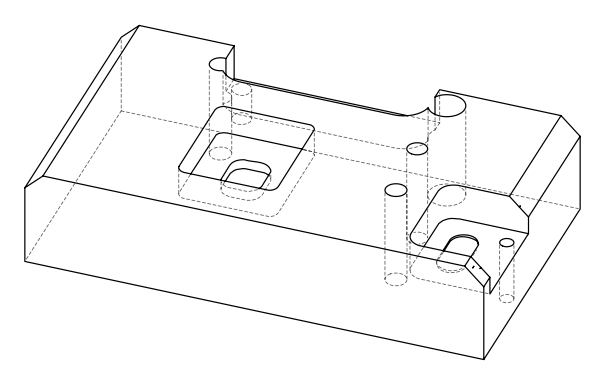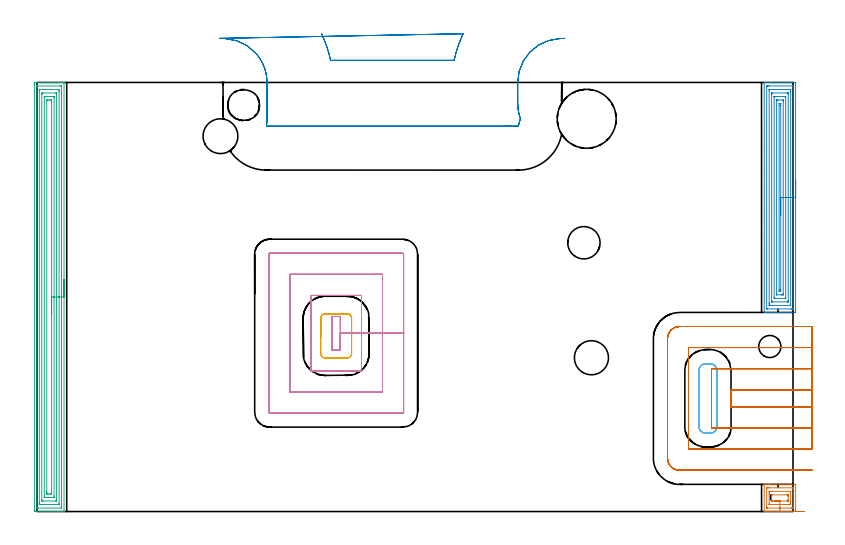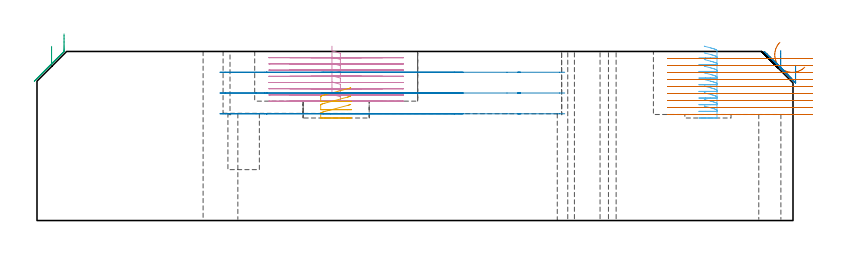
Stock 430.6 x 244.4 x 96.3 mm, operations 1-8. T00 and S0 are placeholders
(PLAN: 23 operations, 16 tool changes, 67.1 min)
(1 AREA_MILL | FG_CHAMFER_SURFACE | UGT0205_001 | 1.07 min | 3706 mm3)
(2 AREA_MILL_1 | FG_CHAMFER_SURFACE_1 | UGT0205_001 | 7.58 min | 22213 mm3)
(3 AREA_MILL_2 | FG_CHAMFER_SURFACE_2 | UGT0205_001 | 12.08 min | 34898 mm3)
(4 MILL_RECTANGULAR_POCKET | POCKET_RECTANGULAR_STRAIGHT | NXT0201_012 | Follow Part, ap 4, ae 75% | 13.68 min | 279271 mm3)
(5 MILL_RECTANGULAR_POCKET_1 | POCKET_RECTANGULAR_STRAIGHT_1 | UGT0201_094 | Follow Part, ap 5, ae 75% | 0.86 min | 14985 mm3)
(6 MILL_RECTANGULAR_POCKET_2 | POCKET_RECTANGULAR_STRAIGHT_2 | NXT0201_012 | Follow Part, ap 4, ae 75% | 2.96 min | 50806 mm3)
(7 MILL_SLOT | SLOT_PARTIAL_RECTANGULAR | NXT0201_012 | Follow Part, ap 4, ae 75% | 17.99 min | 225418 mm3)
(8 MILL_RECTANGULAR_SLOT | SLOT_RECTANGULAR | UGT0201_020 | Follow Part, ap 12.5, ae 75% | 3.76 min | 333396 mm3)
(9 MILL_THROUGH_HOLE_FROM_SOLID_MATERIAL | STEP1HOLE | UGT0201_018 | Circular | 2.71 min | 83237 mm3)
(10 MILL_BLIND_HOLE_FROM_SOLID_MATERIAL | STEP1POCKET | NXT0201_011 | Spiral | 1.04 min | 7989 mm3)
(11 BORE_BLIND_HOLE | STEP1POCKET | UGT0332_075 | 0.14 min | 0 mm3)
(12 SPOT_DRILL | STEP1HOLE_1 | NXT0321_9005460120000 | 0.05 min | 191 mm3)
(13 SPOT_DRILL_1 | STEP1HOLE_2 | NXT0321_9005460120000 | 0.05 min | 100 mm3)
(14 SPOT_DRILL_2 | STEP1HOLE_3 | NXT0321_9005460120000 | 0.05 min | 170 mm3)
(15 SPOT_DRILL_3 | STEP1HOLE_4 | NXT0321_9005460120000 | 0.04 min | 46 mm3)
(16 DRILL_THROUGH_HOLE_INTO_CENTER | STEP1HOLE_1 | NXT0301_065 | 0.41 min | 6479 mm3)
(17 DRILL_TO_ENLARGE_THROUGH_HOLE | STEP1HOLE_1 | UGT0301_261 | 0.42 min | 21752 mm3)
(18 DRILL_THROUGH_HOLE_INTO_CENTER_1 | STEP1HOLE_2 | NXT0301_065 | 0.41 min | 5939 mm3)
(19 DRILL_TO_ENLARGE_THROUGH_HOLE_1 | STEP1HOLE_2 | UGT0301_264 | 0.42 min | 19772 mm3)
(20 DRILL_THROUGH_HOLE_INTO_CENTER_2 | STEP1HOLE_3 | NXT0301_065 | 0.41 min | 6458 mm3)
(21 DRILL_TO_ENLARGE_THROUGH_HOLE_2 | STEP1HOLE_3 | UGT0301_253 | 0.42 min | 18857 mm3)
(22 DRILL_THROUGH_HOLE_INTO_CENTER_3 | STEP1HOLE_4 | NXT0301_042 | 0.27 min | 2363 mm3)
(23 DRILL_TO_ENLARGE_THROUGH_HOLE_3 | STEP1HOLE_4 | NXT0301_097 | 0.27 min | 5160 mm3)
(TOOL UGT0205_001 | Chamfer Mill 20 x 3 x 45 deg. | D20 FL50 Z2)
(TOOL NXT0201_012 | ENDMILL 16mm [2P460-1600-NA 1630] | D16 FL38 Z6)
(TOOL UGT0201_094 | End mill 20 mm | D20 FL38 Z4)
(TOOL UGT0201_020 | End mill 50 mm | D50 FL50 Z4)
(TOOL UGT0201_018 | End mill 30 mm | D30 FL50 Z4)
(TOOL NXT0201_011 | ENDMILL 12mm [2P460-1200-NA 1630] | D12 FL38 Z6)
(TOOL UGT0332_075 | 17.75 mm Rough Boring Bar | D17.75)
(TOOL NXT0321_9005460120000 | NC Spot Drill, 142deg, 12mm, Carbide, Uncoated | D12 PA142 FL30 Z2)
(TOOL NXT0301_065 | Carbide Drill 9.4mm [860.1-0940-075A1-MM 2214] | D9.4 PA140 FL98 Z2)
(TOOL UGT0301_261 | Twist Drill 19.4 mm | D19.4 PA118 FL140 Z2)
(TOOL UGT0301_264 | Twist Drill 19.8 mm | D19.8 PA118 FL140 Z2)
(TOOL UGT0301_253 | Twist Drill 18.4 mm | D18.4 PA118 FL135 Z2)
(TOOL NXT0301_042 | Carbide Drill 7.1mm [860.1-0710-057A1-MM 2214] | D7.1 PA140 FL85 Z2)
(TOOL NXT0301_097 | Carbide Drill 12.6mm [860.1-1260-063A1-MM 2214] | D12.6 PA140 FL77 Z2)
(OP 1 AREA_MILL)
G17 G21 G94 G90
T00 M6
G54
G17 G0 G90 X437.292 Y0. S1061 M3
G43 Z106.3 H0
Z87.348
G94 G1 X436.649 Z86.759 F250.
X435.957 Z86.228
X435.221 Z85.759
X434.447 Z85.356
X433.641 Z85.022
X432.809 Z84.76
X431.958 Z84.571
X431.093 Z84.457
X430.221 Z84.419
X429.35 Z84.457
X428.485 Z84.571
X427.633 Z84.759
X426.801 Z85.022
X425.995 Z85.355
X425.221 Z85.758
X424.485 Z86.227
X423.793 Z86.758
X423.15 Z87.347
X417.386 Z93.108
X416.822 Z93.675
X416.499 Z93.997
X415.935 Z94.561
X415.613 Z94.882
X414.582 Z95.917
X414.229 Y0.007 Z96.263
X414.203 Y0.01 Z96.288
X414.2 Y0.162 Z96.3
Y15.338
X414.203 Y15.491 Z96.288
X414.23 Y15.5 Z96.261
X414.582 Z95.917
X414.968 Z95.532
X415.613 Z94.882
X416.822 Z93.675
X417.386 Z93.108
X429.357 Z81.14
X431.574 Z78.923
X431.859 Y15.498 Z78.638
X432.092 Y15.49 Z78.406
X432.099 Y15.256 Z78.399
X432.1 Y0.972 Z78.4
X432.099 Y0.609 Z78.401
X432.094 Y0.085 Z78.403
X432.092 Y0.008 Z78.406
X431.574 Y0. Z78.923
X423.15 Z87.347
Y1.501 Z87.35
Y2.
X416.003 Y2.001 Z94.497
X415.754 Y2.006 Z94.746
X415.655 Y2.01 Z94.845
X415.621 Y2.014 Z94.879
X415.619 Y2.061 Z94.881
X415.616 Y2.171 Z94.884
X415.614 Y2.392 Z94.886
Y13.104
X415.616 Y13.329 Z94.884
X415.619 Y13.44 Z94.881
X415.621 Y13.486 Z94.879
X415.717 Y13.49 Z94.783
X416.11 Y13.498 Z94.39
X416.499 Y13.499 Z94.001
X416.995 Y13.5 Z93.505
X430.297 Y13.499 Z80.203
X430.546 Y13.494 Z79.954
X430.645 Y13.49 Z79.855
X430.679 Y13.486 Z79.821
X430.681 Y13.439 Z79.819
X430.684 Y13.329 Z79.816
X430.686 Y13.108 Z79.814
Y2.396
X430.684 Y2.171 Z79.816
X430.681 Y2.06 Z79.819
X430.679 Y2.014 Z79.821
X430.583 Y2.01 Z79.917
X430.19 Y2.002 Z80.31
X429.801 Y2. Z80.699
X429.305 Z81.195
X423.15 Z87.35
Y4.
X417.208 Y4.001 Z93.292
X417.089 Y4.004 Z93.411
X417.047 Y4.008 Z93.453
X417.034 Y4.012 Z93.466
X417.032 Y4.017 Z93.468
X417.03 Y4.059 Z93.47
X417.029 Y4.179 Z93.471
X417.028 Y4.539 Z93.472
Y9.895
X417.029 Y10.428 Z93.471
X417.03 Y10.787 Z93.47
X417.035 Y11.321 Z93.465
X417.037 Y11.49 Z93.463
X417.211 Y11.497 Z93.289
X417.386 Y11.499 Z93.114
X418.095 Y11.5 Z92.405
X429.092 Y11.499 Z81.408
X429.211 Y11.496 Z81.289
X429.253 Y11.492 Z81.247
X429.266 Y11.488 Z81.234
X429.268 Y11.483 Z81.232
X429.27 Y11.441 Z81.23
X429.271 Y11.321 Z81.229
X429.272 Y10.961 Z81.228
Y5.605
X429.271 Y5.072 Z81.229
X429.27 Y4.713 Z81.23
X429.266 Y4.179 Z81.234
X429.263 Y4.01 Z81.237
X429.089 Y4.003 Z81.411
X428.914 Y4.001 Z81.586
X428.205 Y4. Z82.295
X423.15 Z87.35
Y6.
X419.16 Z91.34
X418.723 Y6.001 Z91.777
X418.522 Y6.003 Z91.978
X418.472 Y6.007 Z92.028
X418.452 Y6.01 Z92.048
X418.45 Y6.023 Z92.05
X418.447 Y6.091 Z92.053
X418.443 Y6.686 Z92.057
Y6.857
Y8.472
Y8.643
X418.445 Y9.362 Z92.055
X418.448 Y9.466 Z92.052
X418.449 Y9.489 Z92.051
X418.468 Y9.492 Z92.032
X418.521 Y9.495 Z91.979
X418.734 Y9.499 Z91.766
X427.14 Y9.5 Z83.36
X427.578 Y9.499 Z82.922
X427.778 Y9.497 Z82.722
X427.828 Y9.493 Z82.672
X427.848 Y9.49 Z82.652
X427.85 Y9.477 Z82.65
X427.853 Y9.409 Z82.647
X427.857 Y8.814 Z82.643
Y8.643
Y7.028
Y6.857
X427.855 Y6.138 Z82.645
X427.852 Y6.034 Z82.648
X427.851 Y6.011 Z82.649
X427.832 Y6.008 Z82.668
X427.779 Y6.004 Z82.721
X427.566 Y6.001 Z82.934
X427.14 Y6. Z83.36
X423.15 Z87.35
X422.561 Z87.993
X422.03 Z88.685
X421.561 Z89.421
X421.158 Z90.195
X420.824 Z91.001
X420.562 Z91.833
X420.373 Z92.685
X420.259 Z93.549
X420.221 Z94.421
X420.259 Z95.293
X420.373 Z96.157
X420.562 Z97.009
X420.824 Z97.841
X421.158 Z98.647
X421.561 Z99.421
X422.03 Z100.157
X422.561 Z100.849
X423.15 Z101.492
G0 Z106.3
M5
M2
(OP 2 AREA_MILL_1)
G17 G21 G94 G90
T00 M6
G54
G17 G0 G90 X432.1 Y188.9 S1061 M3
G43 Z106.3 H0
Z88.4
G94 G1 Y188.862 Z87.528 F250.
Y188.748 Z86.664
Y188.559 Z85.812
Y188.297 Z84.98
Y187.963 Z84.174
Y187.56 Z83.4
Y187.092 Z82.664
Y186.56 Z81.972
Y185.971 Z81.329
Y185.328 Z80.74
Y184.636 Z80.209
Y183.9 Z79.74
Y183.126 Z79.337
Y182.32 Z79.003
Y181.488 Z78.741
Y180.637 Z78.552
Y179.772 Z78.438
Y178.9 Z78.4
Y114.327
X432.099 Y113.965 Z78.401
X432.093 Y113.444 Z78.403
X432.091 Y113.408 Z78.405
X431.574 Y113.4 Z78.922
X418.273 Z92.221
X417.625 Z92.873
X417.386 Z93.111
X416.738 Z93.759
X416.499 Z93.997
X416.022 Z94.477
X415.203 Z95.296
X414.483 Z96.016
X414.222 Z96.269
X414.203 Y113.409 Z96.288
X414.2 Y113.52 Z96.3
Y244.28
X414.203 Y244.39 Z96.289
X414.221 Y244.393 Z96.271
X414.483 Y244.4 Z96.016
X415.203 Z95.296
X416.022 Z94.477
X416.499 Z93.997
X416.738 Z93.759
X417.386 Z93.111
X417.625 Z92.873
X418.273 Z92.221
X429.357 Z81.139
X431.574 Z78.922
X431.901 Y244.397 Z78.596
X432.091 Y244.39 Z78.405
X432.099 Y244.199 Z78.399
X432.1 Y243.836 Z78.4
Y178.9
X430.686 Z79.814
Y115.745
X430.682 Y115.522 Z79.818
X430.679 Y115.42 Z79.821
X430.485 Y115.41 Z80.015
X430.141 Y115.402 Z80.359
X429.801 Y115.4 Z80.699
X429.256 Z81.244
X415.954 Y115.401 Z94.546
X415.744 Y115.405 Z94.756
X415.677 Y115.41 Z94.823
X415.621 Y115.42 Z94.879
X415.618 Y115.522 Z94.882
X415.614 Y115.742 Z94.886
Y242.055
X415.618 Y242.278 Z94.882
X415.621 Y242.38 Z94.879
X415.814 Y242.39 Z94.686
X416.158 Y242.398 Z94.342
X416.499 Y242.4 Z94.001
X417.044 Z93.456
X430.346 Y242.399 Z80.154
X430.556 Y242.395 Z79.944
X430.623 Y242.39 Z79.877
X430.679 Y242.38 Z79.821
X430.682 Y242.278 Z79.818
X430.686 Y242.058 Z79.814
Y178.9
X429.272 Z81.228
X429.271 Y118.054 Z81.229
X429.269 Y117.523 Z81.231
X429.267 Y117.434 Z81.233
X429.265 Y117.419 Z81.235
X429.239 Y117.41 Z81.261
X429.158 Y117.404 Z81.342
X429.036 Y117.4 Z81.464
X417.386 Y117.401 Z93.114
X417.264 Y117.404 Z93.236
X417.035 Y117.413 Z93.465
X417.033 Y117.523 Z93.467
X417.03 Y117.88 Z93.47
X417.029 Y118.412 Z93.471
X417.028 Y118.771 Z93.472
X417.029 Y239.746 Z93.471
X417.031 Y240.277 Z93.469
X417.033 Y240.366 Z93.467
X417.034 Y240.381 Z93.466
X417.061 Y240.39 Z93.439
X417.142 Y240.396 Z93.358
X417.264 Y240.4 Z93.236
X428.914 Y240.399 Z81.586
X429.036 Y240.396 Z81.464
X429.265 Y240.387 Z81.235
X429.267 Y240.277 Z81.233
X429.27 Y239.92 Z81.23
X429.271 Y239.388 Z81.229
X429.272 Y239.029 Z81.228
Y178.9
X427.857 Z82.643
Y120.191
X427.854 Y119.475 Z82.646
X427.852 Y119.426 Z82.648
X427.849 Y119.41 Z82.651
X427.83 Y119.408 Z82.67
X427.732 Y119.403 Z82.768
X427.535 Y119.401 Z82.965
X419.061 Y119.4 Z91.439
X418.725 Y119.402 Z91.775
X418.557 Y119.406 Z91.943
X418.473 Y119.41 Z92.027
X418.449 Y119.42 Z92.051
X418.448 Y119.447 Z92.052
X418.443 Y120.02 Z92.057
Y237.609
X418.446 Y238.325 Z92.054
X418.448 Y238.374 Z92.052
X418.451 Y238.39 Z92.049
X418.47 Y238.392 Z92.03
X418.568 Y238.397 Z91.932
X418.765 Y238.399 Z91.735
X427.238 Y238.4 Z83.262
X427.575 Y238.398 Z82.925
X427.743 Y238.394 Z82.757
X427.826 Y238.39 Z82.674
X427.851 Y238.38 Z82.649
X427.852 Y238.353 Z82.648
X427.857 Y237.78 Z82.643
Y178.9
X426.443 Z84.057
Y121.78
X426.442 Y121.59 Z84.058
X426.439 Y121.464 Z84.061
X426.436 Y121.422 Z84.064
X426.428 Y121.41 Z84.072
X426.395 Y121.406 Z84.105
X426.254 Y121.402 Z84.246
X425.935 Y121.4 Z84.565
X420.614 Y121.401 Z89.886
X420.046 Y121.407 Z90.454
X419.864 Y121.41 Z90.636
X419.859 Y121.78 Z90.641
X419.858 Y121.97 Z90.642
X419.857 Y236.02 Z90.643
X419.858 Y236.21 Z90.642
X419.861 Y236.336 Z90.639
X419.864 Y236.378 Z90.636
X419.872 Y236.39 Z90.628
X419.904 Y236.394 Z90.596
X420.046 Y236.398 Z90.454
X420.365 Y236.4 Z90.135
X425.686 Y236.399 Z84.814
X426.254 Y236.393 Z84.246
X426.436 Y236.39 Z84.064
X426.441 Y236.02 Z84.059
X426.442 Y235.83 Z84.058
X426.443 Y178.9 Z84.057
X425.029 Z85.471
X425.028 Y124.089 Z85.472
X425.027 Y123.749 Z85.473
X425.024 Y123.475 Z85.476
X425.022 Y123.415 Z85.478
X424.944 Y123.409 Z85.556
X424.826 Y123.402 Z85.674
X424.48 Y123.401 Z86.02
X423.942 Y123.4 Z86.558
X421.28 Y123.402 Z89.22
X421.276 Y123.405 Z89.224
X421.274 Y123.407 Z89.226
X421.272 Y123.749 Z89.228
X421.271 Y124.3 Z89.229
X421.272 Y233.711 Z89.228
X421.273 Y234.051 Z89.227
X421.276 Y234.326 Z89.224
X421.278 Y234.385 Z89.222
X421.356 Y234.391 Z89.144
X421.474 Y234.398 Z89.026
X421.82 Y234.399 Z88.68
X422.358 Y234.4 Z88.142
X425.02 Y234.399 Z85.48
X425.024 Y234.395 Z85.476
X425.026 Y234.393 Z85.474
X425.028 Y234.051 Z85.472
X425.029 Y233.5 Z85.471
Y178.9
X423.615 Z86.885
Y126.418
X423.612 Y125.528 Z86.888
X423.611 Y125.511 Z86.889
X423.593 Y125.41 Z86.907
X422.83 Y125.405 Z87.67
X422.707 Y125.41 Z87.793
X422.689 Y125.528 Z87.811
X422.687 Y125.548 Z87.813
X422.685 Y126.439 Z87.815
Y231.382
X422.688 Y232.272 Z87.812
X422.689 Y232.289 Z87.811
X422.707 Y232.39 Z87.793
X423.47 Y232.395 Z87.03
X423.593 Y232.39 Z86.907
X423.611 Y232.272 Z86.889
X423.613 Y232.252 Z86.887
X423.615 Y231.382 Z86.885
Y178.9
Y178.028 Z86.923
Y177.164 Z87.037
Y176.312 Z87.226
Y175.48 Z87.488
Y174.674 Z87.822
Y173.9 Z88.225
Y173.164 Z88.694
Y172.472 Z89.225
Y171.829 Z89.814
Y171.24 Z90.457
Y170.709 Z91.15
Y170.24 Z91.885
Y169.837 Z92.659
Y169.503 Z93.465
Y169.241 Z94.297
Y169.052 Z95.149
Y168.938 Z96.014
Y168.9 Z96.885
G0 Z106.3
M5
M2
(OP 3 AREA_MILL_2)
G17 G21 G94 G90
T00 M6
G54
G17 G0 G90 X15.4 Y132.2 S1061 M3
G43 Z106.3 H0
G94 G1 Y132.162 Z105.428 F250.
Y132.048 Z104.563
Y131.859 Z103.712
Y131.597 Z102.88
Y131.263 Z102.074
Y130.86 Z101.3
Y130.392 Z100.564
Y129.86 Z99.872
Y129.271 Z99.229
Y128.628 Z98.639
Y127.936 Z98.108
Y127.2 Z97.64
Y126.426 Z97.237
Y125.62 Z96.903
Y124.788 Z96.641
Y123.936 Z96.452
Y123.072 Z96.338
Y122.2 Z96.3
Y0.179
X15.397 Y0.009 Z96.288
X15.381 Y0.007 Z96.272
X15.006 Y0. Z95.906
X14.733 Z95.633
X14.024 Z94.919
X12.786 Z93.683
X12.256 Z93.15
X11.636 Z92.532
X-0.389 Z80.508
X-1.009 Y0.001 Z79.889
X-1.227 Y0.003 Z79.671
X-1.492 Y0.009 Z79.406
X-1.495 Y0.135 Z79.403
X-1.499 Y0.626 Z79.401
X-1.5 Y1.123 Z79.4
Y243.377
X-1.499 Y243.774 Z79.401
X-1.495 Y244.265 Z79.403
X-1.492 Y244.391 Z79.406
X-1.009 Y244.4 Z79.889
X12.256 Z93.15
X13.67 Z94.566
X14.024 Z94.919
X14.733 Z95.633
X15.006 Z95.906
X15.381 Y244.393 Z96.272
X15.397 Y244.391 Z96.288
X15.4 Y244.221 Z96.3
Y122.2
X13.986 Z94.886
X13.985 Y2.093 Z94.885
X13.984 Y2.04 Z94.884
X13.982 Y2.015 Z94.882
X13.98 Y2.01 Z94.88
X13.959 Y2.008 Z94.859
X13.549 Y2.001 Z94.449
X0.76 Y2. Z81.66
X0.283 Y2.002 Z81.183
X0.037 Y2.01 Z80.937
X-0.079 Y2.015 Z80.821
X-0.085 Y2.374 Z80.815
Y2.414
Y242.307
X-0.084 Y242.36 Z80.816
X-0.082 Y242.385 Z80.818
X-0.08 Y242.39 Z80.82
X-0.059 Y242.392 Z80.841
X0.351 Y242.399 Z81.251
X13.14 Z94.04
X13.617 Y242.398 Z94.517
X13.863 Y242.39 Z94.763
X13.979 Y242.385 Z94.879
X13.985 Y242.026 Z94.885
Y241.986
X13.986 Y122.2 Z94.886
X12.571 Z93.471
Y4.777
X12.569 Y4.202 Z93.469
X12.567 Y4.043 Z93.467
X12.565 Y4.012 Z93.465
X12.521 Y4.007 Z93.421
X12.454 Y4.001 Z93.354
X2.728 Y4. Z83.628
X1.843 Y4.001 Z82.743
X1.644 Y4.004 Z82.544
X1.445 Y4.01 Z82.345
X1.335 Y4.02 Z82.235
X1.332 Y4.096 Z82.232
X1.33 Y4.202 Z82.23
X1.329 Y4.521 Z82.229
X1.328 Y5.096 Z82.228
X1.329 Y239.623 Z82.229
X1.331 Y240.198 Z82.231
X1.333 Y240.357 Z82.233
X1.335 Y240.388 Z82.235
X1.378 Y240.393 Z82.278
X1.446 Y240.399 Z82.346
X12.057 Z92.957
X12.256 Y240.396 Z93.156
X12.455 Y240.39 Z93.355
X12.565 Y240.38 Z93.465
X12.568 Y240.304 Z93.468
X12.57 Y240.198 Z93.47
X12.571 Y239.879 Z93.471
X12.572 Y239.304 Z93.472
X12.571 Y122.2 Z93.471
X11.157 Z92.057
X11.156 Y6.884 Z92.056
X11.151 Y6.213 Z92.051
X11.136 Y6.01 Z92.036
X10.924 Y6.004 Z91.824
X10.487 Y6. Z91.387
X3.413 Z84.313
X2.974 Y6.004 Z83.874
X2.765 Y6.01 Z83.665
X2.75 Y6.126 Z83.65
X2.743 Y6.666 Z83.643
Y237.516
X2.749 Y238.187 Z83.649
X2.764 Y238.39 Z83.664
X2.976 Y238.396 Z83.876
X3.413 Y238.4 Z84.313
X10.487 Z91.387
X10.926 Y238.396 Z91.826
X11.135 Y238.39 Z92.035
X11.15 Y238.274 Z92.05
X11.156 Y237.734 Z92.056
X11.157 Y122.2 Z92.057
X9.743 Z90.643
X9.742 Y8.388 Z90.642
X9.739 Y8.105 Z90.639
X9.736 Y8.025 Z90.636
X9.732 Y8.008 Z90.632
X9.726 Y8.006 Z90.626
X9.686 Y8.002 Z90.586
X9.603 Y8.001 Z90.503
X9.383 Y8. Z90.283
X4.297 Y8.001 Z85.197
X4.202 Y8.003 Z85.102
X4.175 Y8.006 Z85.075
X4.166 Y8.008 Z85.066
X4.164 Y8.058 Z85.064
X4.16 Y8.246 Z85.06
X4.157 Y8.53 Z85.057
Y8.671
Y236.012
X4.161 Y236.296 Z85.061
X4.164 Y236.375 Z85.064
X4.168 Y236.392 Z85.068
X4.174 Y236.394 Z85.074
X4.214 Y236.398 Z85.114
X4.297 Y236.399 Z85.197
X4.517 Y236.4 Z85.417
X9.603 Y236.399 Z90.503
X9.698 Y236.397 Z90.598
X9.725 Y236.394 Z90.625
X9.734 Y236.392 Z90.634
X9.736 Y236.342 Z90.636
X9.74 Y236.154 Z90.64
X9.743 Y235.87 Z90.643
Y235.729
Y122.2
X8.329 Z89.229
X8.328 Y10.459 Z89.228
X8.327 Y10.209 Z89.227
X8.325 Y10.085 Z89.225
X8.322 Y10.025 Z89.222
X8.315 Y10.009 Z89.215
X8.284 Y10.005 Z89.184
X7.834 Y10.001 Z88.734
X7.404 Y10. Z88.304
X6.52 Z87.42
X6.066 Y10.001 Z86.966
X5.631 Y10.004 Z86.531
X5.581 Y10.01 Z86.481
X5.578 Y10.059 Z86.478
X5.574 Y10.459 Z86.474
X5.571 Y10.959 Z86.471
Y11.353
Y233.941
X5.573 Y234.191 Z86.473
X5.575 Y234.315 Z86.475
X5.578 Y234.375 Z86.478
X5.585 Y234.391 Z86.485
X5.616 Y234.395 Z86.516
X6.066 Y234.399 Z86.966
X6.496 Y234.4 Z87.396
X7.38 Z88.28
X7.834 Y234.399 Z88.734
X8.269 Y234.396 Z89.169
X8.319 Y234.39 Z89.219
X8.322 Y234.341 Z89.222
X8.326 Y233.941 Z89.226
X8.329 Y233.441 Z89.229
Y233.047
Y122.2
Y121.328 Z89.267
Y120.463 Z89.381
Y119.612 Z89.57
Y118.78 Z89.832
Y117.974 Z90.166
Y117.2 Z90.569
Y116.464 Z91.037
Y115.772 Z91.568
Y115.129 Z92.158
Y114.54 Z92.801
Y114.008 Z93.493
Y113.54 Z94.229
Y113.137 Z95.003
Y112.803 Z95.809
Y112.541 Z96.641
Y112.352 Z97.492
Y112.238 Z98.357
Y112.2 Z99.229
G0 Z106.3
M5
M2
(OP 4 MILL_RECTANGULAR_POCKET)
G17 G21 G94 G90
T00 M6
G54
G17 G0 G90 X168. Y102.198 S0 M3
G43 Z106.3 H1
Z99.3
G94 G1 Y92.1 Z96.594 F250.
X172.8 Z95.308
Y101.6 Z92.762
Y111.1 F500.
X168.
Y92.1
X172.8
Y101.6
X184.8
Y123.1
X156.
Y80.1
X184.8
Y101.6
X196.8
Y135.1
X144.
Y68.1
X196.8
Y101.6
X208.8
Y146.5
G3 X208.2 Y147.1 R0.6
G1 X132.6
G3 X132. Y146.5 R0.6
G1 Y56.7
G3 X132.6 Y56.1 R0.6
G1 X208.2
G3 X208.8 Y56.7 R0.6
G1 Y101.6
Y102.6
G0 X168. Y102.198 Z95.762
G1 Y92.1 Z93.057 F250.
X172.8 Z91.77
Y101.6 Z89.225
Y111.1 F500.
X168.
Y92.1
X172.8
Y101.6
X184.8
Y123.1
X156.
Y80.1
X184.8
Y101.6
X196.8
Y135.1
X144.
Y68.1
X196.8
Y101.6
X208.8
Y146.5
G3 X208.2 Y147.1 R0.6
G1 X132.6
G3 X132. Y146.5 R0.6
G1 Y56.7
G3 X132.6 Y56.1 R0.6
G1 X208.2
G3 X208.8 Y56.7 R0.6
G1 Y101.6
Y102.6
G0 X168. Y102.198 Z92.225
G1 Y92.1 Z89.519 F250.
X172.8 Z88.233
Y101.6 Z85.687
Y111.1 F500.
X168.
Y92.1
X172.8
Y101.6
X184.8
Y123.1
X156.
Y80.1
X184.8
Y101.6
X196.8
Y135.1
X144.
Y68.1
X196.8
Y101.6
X208.8
Y146.5
G3 X208.2 Y147.1 R0.6
G1 X132.6
G3 X132. Y146.5 R0.6
G1 Y56.7
G3 X132.6 Y56.1 R0.6
G1 X208.2
G3 X208.8 Y56.7 R0.6
G1 Y101.6
Y102.6
G0 X168. Y102.198 Z88.687
G1 Y92.1 Z85.982 F250.
X172.8 Z84.695
Y101.6 Z82.15
Y111.1 F500.
X168.
Y92.1
X172.8
Y101.6
X184.8
Y123.1
X156.
Y80.1
X184.8
Y101.6
X196.8
Y135.1
X144.
Y68.1
X196.8
Y101.6
X208.8
Y146.5
G3 X208.2 Y147.1 R0.6
G1 X132.6
G3 X132. Y146.5 R0.6
G1 Y56.7
G3 X132.6 Y56.1 R0.6
G1 X208.2
G3 X208.8 Y56.7 R0.6
G1 Y101.6
Y102.6
G0 X168. Y102.198 Z85.15
G1 Y92.1 Z82.444 F250.
X172.8 Z81.158
Y101.6 Z78.612
Y111.1 F500.
X168.
Y92.1
X172.8
Y101.6
X184.8
Y123.1
X156.
Y80.1
X184.8
Y101.6
X196.8
Y135.1
X144.
Y68.1
X196.8
Y101.6
X208.8
Y146.5
G3 X208.2 Y147.1 R0.6
G1 X132.6
G3 X132. Y146.5 R0.6
G1 Y56.7
G3 X132.6 Y56.1 R0.6
G1 X208.2
G3 X208.8 Y56.7 R0.6
G1 Y101.6
Y102.6
G0 X168. Y102.198 Z81.612
G1 Y92.1 Z78.907 F250.
X172.8 Z77.62
Y101.6 Z75.075
Y111.1 F500.
X168.
Y92.1
X172.8
Y101.6
X184.8
Y123.1
X156.
Y80.1
X184.8
Y101.6
X196.8
Y135.1
X144.
Y68.1
X196.8
Y101.6
X208.8
Y146.5
G3 X208.2 Y147.1 R0.6
G1 X132.6
G3 X132. Y146.5 R0.6
G1 Y56.7
G3 X132.6 Y56.1 R0.6
G1 X208.2
G3 X208.8 Y56.7 R0.6
G1 Y101.6
Y102.6
G0 X168. Y102.198 Z78.075
G1 Y92.1 Z75.369 F250.
X172.8 Z74.083
Y101.6 Z71.537
Y111.1 F500.
X168.
Y92.1
X172.8
Y101.6
X184.8
Y123.1
X156.
Y80.1
X184.8
Y101.6
X196.8
Y135.1
X144.
Y68.1
X196.8
Y101.6
X208.8
Y146.5
G3 X208.2 Y147.1 R0.6
G1 X132.6
G3 X132. Y146.5 R0.6
G1 Y56.7
G3 X132.6 Y56.1 R0.6
G1 X208.2
G3 X208.8 Y56.7 R0.6
G1 Y101.6
Y102.6
G0 X168. Y102.198 Z74.537
G1 Y92.1 Z71.832 F250.
X172.8 Z70.546
Y101.6 Z68.
Y111.1 F500.
X168.
Y92.1
X172.8
Y101.6
X184.8
Y123.1
X156.
Y80.1
X184.8
Y101.6
X196.8
Y135.1
X144.
Y68.1
X196.8
Y101.6
X208.8
Y146.5
G3 X208.2 Y147.1 R0.6
G1 X132.6
G3 X132. Y146.5 R0.6
G1 Y56.7
G3 X132.6 Y56.1 R0.6
G1 X208.2
G3 X208.8 Y56.7 R0.6
G1 Y101.6
Y102.6
G0 Z106.3
M5
M2
(OP 5 MILL_RECTANGULAR_POCKET_1)
G17 G21 G94 G90
T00 M6
G54
G17 G0 G90 X178.684 Y111.618 S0 M3
G43 Z106.3 H0
Z75.612
G94 G1 X178.608 Y111.724 Z75.578 F250.
X178.324 Y112.008 Z75.47
X177.998 Y112.243 Z75.362
X177.639 Y112.422 Z75.255
X177.256 Y112.543 Z75.147
X176.858 Y112.6 Z75.04
X163.942 Z71.579
X163.544 Y112.543 Z71.471
X163.161 Y112.422 Z71.364
X162.802 Y112.243 Z71.256
X162.476 Y112.008 Z71.148
X162.192 Y111.724 Z71.041
X161.957 Y111.398 Z70.933
X161.778 Y111.039 Z70.825
X161.657 Y110.656 Z70.718
X161.6 Y110.258 Z70.61
Y100.05 Z67.875
Y90. F500.
G3 X164.1 Y87.5 R2.5
G1 X176.7
G3 X179.2 Y90. R2.5
G1 Y110.1
G3 X176.7 Y112.6 R2.5
G1 X164.1
G3 X161.6 Y110.1 R2.5
G1 Y100.05
Y99.05
G0 X178.684 Y111.618 Z70.875
G1 X178.608 Y111.724 Z70.84 F250.
X178.324 Y112.008 Z70.733
X177.998 Y112.243 Z70.625
X177.639 Y112.422 Z70.517
X177.256 Y112.543 Z70.41
X176.858 Y112.6 Z70.302
X163.942 Z66.841
X163.544 Y112.543 Z66.734
X163.161 Y112.422 Z66.626
X162.802 Y112.243 Z66.518
X162.476 Y112.008 Z66.411
X162.192 Y111.724 Z66.303
X161.957 Y111.398 Z66.196
X161.778 Y111.039 Z66.088
X161.657 Y110.656 Z65.98
X161.6 Y110.258 Z65.873
Y100.05 Z63.137
Y90. F500.
G3 X164.1 Y87.5 R2.5
G1 X176.7
G3 X179.2 Y90. R2.5
G1 Y110.1
G3 X176.7 Y112.6 R2.5
G1 X164.1
G3 X161.6 Y110.1 R2.5
G1 Y100.05
Y99.05
G0 X178.684 Y111.618 Z66.137
G1 X178.608 Y111.724 Z66.103 F250.
X178.324 Y112.008 Z65.995
X177.998 Y112.243 Z65.888
X177.639 Y112.422 Z65.78
X177.256 Y112.543 Z65.672
X176.858 Y112.6 Z65.565
X163.942 Z62.104
X163.544 Y112.543 Z61.996
X163.161 Y112.422 Z61.889
X162.802 Y112.243 Z61.781
X162.476 Y112.008 Z61.673
X162.192 Y111.724 Z61.566
X161.957 Y111.398 Z61.458
X161.778 Y111.039 Z61.35
X161.657 Y110.656 Z61.243
X161.6 Y110.258 Z61.135
Y100.05 Z58.4
Y90. F500.
G3 X164.1 Y87.5 R2.5
G1 X176.7
G3 X179.2 Y90. R2.5
G1 Y110.1
G3 X176.7 Y112.6 R2.5
G1 X164.1
G3 X161.6 Y110.1 R2.5
G1 Y100.05
Y99.05
G0 Z106.3
M5
M2
(OP 6 MILL_RECTANGULAR_POCKET_2)
G17 G21 G94 G90
T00 M6
G54
G17 G0 G90 X380.086 Y44.764 S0 M3
G43 Z106.3 H1
Z99.3
G94 G1 X380.101 Y44.76 Z99.296 F250.
X380.605 Y44.7 Z99.16
X383.695 Z98.332
X384.199 Y44.76 Z98.196
X384.691 Y44.886 Z98.06
X385.161 Y45.077 Z97.924
X385.602 Y45.328 Z97.788
X386.005 Y45.636 Z97.652
X386.364 Y45.995 Z97.516
X386.672 Y46.398 Z97.38
X386.923 Y46.839 Z97.244
X387.114 Y47.309 Z97.108
X387.24 Y47.801 Z96.972
X387.3 Y48.305 Z96.836
Y64.45 Z92.51
Y80.4 F500.
G3 X383.5 Y84.2 R3.8
G1 X380.8
G3 X377. Y80.4 R3.8
G1 Y48.5
G3 X380.8 Y44.7 R3.8
G1 X383.5
G3 X387.3 Y48.5 R3.8
G1 Y64.45
Y65.45
G0 X380.086 Y44.764 Z95.51
G1 X380.101 Y44.76 Z95.506 F250.
X380.605 Y44.7 Z95.37
X383.695 Z94.542
X384.199 Y44.76 Z94.406
X384.691 Y44.886 Z94.27
X385.161 Y45.077 Z94.134
X385.602 Y45.328 Z93.998
X386.005 Y45.636 Z93.862
X386.364 Y45.995 Z93.726
X386.672 Y46.398 Z93.59
X386.923 Y46.839 Z93.454
X387.114 Y47.309 Z93.318
X387.24 Y47.801 Z93.182
X387.3 Y48.305 Z93.046
Y64.45 Z88.72
Y80.4 F500.
G3 X383.5 Y84.2 R3.8
G1 X380.8
G3 X377. Y80.4 R3.8
G1 Y48.5
G3 X380.8 Y44.7 R3.8
G1 X383.5
G3 X387.3 Y48.5 R3.8
G1 Y64.45
Y65.45
G0 X380.086 Y44.764 Z91.72
G1 X380.101 Y44.76 Z91.716 F250.
X380.605 Y44.7 Z91.58
X383.695 Z90.752
X384.199 Y44.76 Z90.616
X384.691 Y44.886 Z90.48
X385.161 Y45.077 Z90.344
X385.602 Y45.328 Z90.208
X386.005 Y45.636 Z90.072
X386.364 Y45.995 Z89.936
X386.672 Y46.398 Z89.8
X386.923 Y46.839 Z89.664
X387.114 Y47.309 Z89.528
X387.24 Y47.801 Z89.392
X387.3 Y48.305 Z89.256
Y64.45 Z84.93
Y80.4 F500.
G3 X383.5 Y84.2 R3.8
G1 X380.8
G3 X377. Y80.4 R3.8
G1 Y48.5
G3 X380.8 Y44.7 R3.8
G1 X383.5
G3 X387.3 Y48.5 R3.8
G1 Y64.45
Y65.45
G0 X380.086 Y44.764 Z87.93
G1 X380.101 Y44.76 Z87.926 F250.
X380.605 Y44.7 Z87.79
X383.695 Z86.962
X384.199 Y44.76 Z86.826
X384.691 Y44.886 Z86.69
X385.161 Y45.077 Z86.554
X385.602 Y45.328 Z86.418
X386.005 Y45.636 Z86.282
X386.364 Y45.995 Z86.146
X386.672 Y46.398 Z86.01
X386.923 Y46.839 Z85.874
X387.114 Y47.309 Z85.738
X387.24 Y47.801 Z85.602
X387.3 Y48.305 Z85.466
Y64.45 Z81.14
Y80.4 F500.
G3 X383.5 Y84.2 R3.8
G1 X380.8
G3 X377. Y80.4 R3.8
G1 Y48.5
G3 X380.8 Y44.7 R3.8
G1 X383.5
G3 X387.3 Y48.5 R3.8
G1 Y64.45
Y65.45
G0 X380.086 Y44.764 Z84.14
G1 X380.101 Y44.76 Z84.136 F250.
X380.605 Y44.7 Z84.
X383.695 Z83.172
X384.199 Y44.76 Z83.036
X384.691 Y44.886 Z82.9
X385.161 Y45.077 Z82.764
X385.602 Y45.328 Z82.628
X386.005 Y45.636 Z82.492
X386.364 Y45.995 Z82.356
X386.672 Y46.398 Z82.22
X386.923 Y46.839 Z82.084
X387.114 Y47.309 Z81.948
X387.24 Y47.801 Z81.812
X387.3 Y48.305 Z81.676
Y64.45 Z77.35
Y80.4 F500.
G3 X383.5 Y84.2 R3.8
G1 X380.8
G3 X377. Y80.4 R3.8
G1 Y48.5
G3 X380.8 Y44.7 R3.8
G1 X383.5
G3 X387.3 Y48.5 R3.8
G1 Y64.45
Y65.45
G0 X380.086 Y44.764 Z80.35
G1 X380.101 Y44.76 Z80.346 F250.
X380.605 Y44.7 Z80.21
X383.695 Z79.382
X384.199 Y44.76 Z79.246
X384.691 Y44.886 Z79.11
X385.161 Y45.077 Z78.974
X385.602 Y45.328 Z78.838
X386.005 Y45.636 Z78.702
X386.364 Y45.995 Z78.566
X386.672 Y46.398 Z78.43
X386.923 Y46.839 Z78.294
X387.114 Y47.309 Z78.158
X387.24 Y47.801 Z78.022
X387.3 Y48.305 Z77.886
Y64.45 Z73.56
Y80.4 F500.
G3 X383.5 Y84.2 R3.8
G1 X380.8
G3 X377. Y80.4 R3.8
G1 Y48.5
G3 X380.8 Y44.7 R3.8
G1 X383.5
G3 X387.3 Y48.5 R3.8
G1 Y64.45
Y65.45
G0 X380.086 Y44.764 Z76.56
G1 X380.101 Y44.76 Z76.556 F250.
X380.605 Y44.7 Z76.42
X383.695 Z75.592
X384.199 Y44.76 Z75.456
X384.691 Y44.886 Z75.32
X385.161 Y45.077 Z75.184
X385.602 Y45.328 Z75.048
X386.005 Y45.636 Z74.912
X386.364 Y45.995 Z74.776
X386.672 Y46.398 Z74.64
X386.923 Y46.839 Z74.504
X387.114 Y47.309 Z74.368
X387.24 Y47.801 Z74.232
X387.3 Y48.305 Z74.096
Y64.45 Z69.77
Y80.4 F500.
G3 X383.5 Y84.2 R3.8
G1 X380.8
G3 X377. Y80.4 R3.8
G1 Y48.5
G3 X380.8 Y44.7 R3.8
G1 X383.5
G3 X387.3 Y48.5 R3.8
G1 Y64.45
Y65.45
G0 X380.086 Y44.764 Z72.77
G1 X380.101 Y44.76 Z72.766 F250.
X380.605 Y44.7 Z72.63
X383.695 Z71.802
X384.199 Y44.76 Z71.666
X384.691 Y44.886 Z71.53
X385.161 Y45.077 Z71.394
X385.602 Y45.328 Z71.258
X386.005 Y45.636 Z71.122
X386.364 Y45.995 Z70.986
X386.672 Y46.398 Z70.85
X386.923 Y46.839 Z70.714
X387.114 Y47.309 Z70.578
X387.24 Y47.801 Z70.442
X387.3 Y48.305 Z70.306
Y64.45 Z65.98
Y80.4 F500.
G3 X383.5 Y84.2 R3.8
G1 X380.8
G3 X377. Y80.4 R3.8
G1 Y48.5
G3 X380.8 Y44.7 R3.8
G1 X383.5
G3 X387.3 Y48.5 R3.8
G1 Y64.45
Y65.45
G0 X380.086 Y44.764 Z68.98
G1 X380.101 Y44.76 Z68.976 F250.
X380.605 Y44.7 Z68.84
X383.695 Z68.012
X384.199 Y44.76 Z67.876
X384.691 Y44.886 Z67.74
X385.161 Y45.077 Z67.604
X385.602 Y45.328 Z67.468
X386.005 Y45.636 Z67.332
X386.364 Y45.995 Z67.196
X386.672 Y46.398 Z67.06
X386.923 Y46.839 Z66.924
X387.114 Y47.309 Z66.788
X387.24 Y47.801 Z66.652
X387.3 Y48.305 Z66.516
Y64.45 Z62.19
Y80.4 F500.
G3 X383.5 Y84.2 R3.8
G1 X380.8
G3 X377. Y80.4 R3.8
G1 Y48.5
G3 X380.8 Y44.7 R3.8
G1 X383.5
G3 X387.3 Y48.5 R3.8
G1 Y64.45
Y65.45
G0 X380.086 Y44.764 Z65.19
G1 X380.101 Y44.76 Z65.186 F250.
X380.605 Y44.7 Z65.05
X383.695 Z64.222
X384.199 Y44.76 Z64.086
X384.691 Y44.886 Z63.95
X385.161 Y45.077 Z63.814
X385.602 Y45.328 Z63.678
X386.005 Y45.636 Z63.542
X386.364 Y45.995 Z63.406
X386.672 Y46.398 Z63.27
X386.923 Y46.839 Z63.134
X387.114 Y47.309 Z62.998
X387.24 Y47.801 Z62.862
X387.3 Y48.305 Z62.726
Y64.45 Z58.4
Y80.4 F500.
G3 X383.5 Y84.2 R3.8
G1 X380.8
G3 X377. Y80.4 R3.8
G1 Y48.5
G3 X380.8 Y44.7 R3.8
G1 X383.5
G3 X387.3 Y48.5 R3.8
G1 Y64.45
Y65.45
G0 Z106.3
M5
M2
(OP 7 MILL_SLOT)
G17 G21 G94 G90
T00 M6
G54
G17 G0 G90 X441.6 Y69.422 S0 M3
G43 Z106.3 H1
Z92.311
G94 G1 X438.6 Y69.401 F250.
X438.346 Y69.4 F500.
X395.1
Y59.5
X438.346
X438.6 Y59.499
X441.6 Y59.478 F250.
Y81.433
X438.6 Y81.401
G2 X438.346 Y81.4 R24. F500.
G1 X387.169
X384.169 F250.
X384.17 Y47.5 F500.
X387.17 F250.
X438.346 F500.
G2 X438.6 Y47.499 R24.
G1 X441.6 Y47.467 F250.
X441.599 Y93.466
X438.6 Y93.403
G2 X438.346 Y93.4 R12. F500.
G1 X371.1
Y35.5
X438.346
G2 X438.6 Y35.497 R12.
G1 X441.599 Y35.434 F250.
X441.346 Y105.4
X438.346
X366. F500.
G3 X359.1 Y98.5 R6.9
G1 Y30.4
G3 X366. Y23.5 R6.9
G1 X438.346
X441.346 F250.
G0 X441.6 Y69.422 Z88.322
G1 X438.6 Y69.401
X438.346 Y69.4 F500.
X395.1
Y59.5
X438.346
X438.6 Y59.499
X441.6 Y59.478 F250.
Y81.433
X438.6 Y81.401
G2 X438.346 Y81.4 R24. F500.
G1 X387.169
X384.169 F250.
X384.17 Y47.5 F500.
X387.17 F250.
X438.346 F500.
G2 X438.6 Y47.499 R24.
G1 X441.6 Y47.467 F250.
X441.599 Y93.466
X438.6 Y93.403
G2 X438.346 Y93.4 R12. F500.
G1 X371.1
Y35.5
X438.346
G2 X438.6 Y35.497 R12.
G1 X441.599 Y35.434 F250.
X441.346 Y105.4
X438.346
X366. F500.
G3 X359.1 Y98.5 R6.9
G1 Y30.4
G3 X366. Y23.5 R6.9
G1 X438.346
X441.346 F250.
G0 X441.6 Y69.4 Z84.333
G1 X438.6
X395.1 F500.
Y59.5
X438.6
X441.6 F250.
Y81.4
X438.6
X387.169 F500.
X384.169 F250.
X384.17 Y47.5 F500.
X387.17 F250.
X438.6 F500.
X441.6 F250.
Y93.4
X438.6
X371.1 F500.
Y35.5
X438.6
X441.6 F250.
Y105.4
X438.6
X366. F500.
G3 X359.1 Y98.5 R6.9
G1 Y30.4
G3 X366. Y23.5 R6.9
G1 X438.6
X441.6 F250.
G0 Y69.4 Z80.344
G1 X438.6
X395.1 F500.
Y59.5
X438.6
X441.6 F250.
Y81.4
X438.6
X387.169 F500.
X384.169 F250.
X384.17 Y47.5 F500.
X387.17 F250.
X438.6 F500.
X441.6 F250.
Y93.4
X438.6
X371.1 F500.
Y35.5
X438.6
X441.6 F250.
Y105.4
X438.6
X366. F500.
G3 X359.1 Y98.5 R6.9
G1 Y30.4
G3 X366. Y23.5 R6.9
G1 X438.6
X441.6 F250.
G0 Y69.4 Z76.356
G1 X438.6
X395.1 F500.
Y59.5
X438.6
X441.6 F250.
Y81.4
X438.6
X387.169 F500.
X384.169 F250.
X384.17 Y47.5 F500.
X387.17 F250.
X438.6 F500.
X441.6 F250.
Y93.4
X438.6
X371.1 F500.
Y35.5
X438.6
X441.6 F250.
Y105.4
X438.6
X366. F500.
G3 X359.1 Y98.5 R6.9
G1 Y30.4
G3 X366. Y23.5 R6.9
G1 X438.6
X441.6 F250.
G0 Y69.4 Z72.367
G1 X438.6
X395.1 F500.
Y59.5
X438.6
X441.6 F250.
Y81.4
X438.6
X387.169 F500.
X384.169 F250.
X384.17 Y47.5 F500.
X387.17 F250.
X438.6 F500.
X441.6 F250.
Y93.4
X438.6
X371.1 F500.
Y35.5
X438.6
X441.6 F250.
Y105.4
X438.6
X366. F500.
G3 X359.1 Y98.5 R6.9
G1 Y30.4
G3 X366. Y23.5 R6.9
G1 X438.6
X441.6 F250.
G0 Y69.4 Z68.378
G1 X438.6
X395.1 F500.
Y59.5
X438.6
X441.6 F250.
Y81.4
X438.6
X387.169 F500.
X384.169 F250.
X384.17 Y47.5 F500.
X387.17 F250.
X438.6 F500.
X441.6 F250.
Y93.4
X438.6
X371.1 F500.
Y35.5
X438.6
X441.6 F250.
Y105.4
X438.6
X366. F500.
G3 X359.1 Y98.5 R6.9
G1 Y30.4
G3 X366. Y23.5 R6.9
G1 X438.6
X441.6 F250.
G0 Y69.4 Z64.389
G1 X438.6
X395.1 F500.
Y59.5
X438.6
X441.6 F250.
Y81.4
X438.6
X387.169 F500.
X384.169 F250.
X384.17 Y47.5 F500.
X387.17 F250.
X438.6 F500.
X441.6 F250.
Y93.4
X438.6
X371.1 F500.
Y35.5
X438.6
X441.6 F250.
Y105.4
X438.6
X366. F500.
G3 X359.1 Y98.5 R6.9
G1 Y30.4
G3 X366. Y23.5 R6.9
G1 X438.6
X441.6 F250.
G0 Y69.4 Z60.4
G1 X438.6
X395.1 F500.
Y59.5
X438.6
X441.6 F250.
Y81.4
X438.6
X387.169 F500.
X384.169 F250.
X384.17 Y47.5 F500.
X387.17 F250.
X438.6 F500.
X441.6 F250.
Y93.4
X438.6
X371.1 F500.
Y35.5
X438.6
X441.6 F250.
Y105.4
X438.6
X366. F500.
G3 X359.1 Y98.5 R6.9
G1 Y30.4
G3 X366. Y23.5 R6.9
G1 X438.6
X441.6 F250.
G0 Z106.3
M5
M2
(OP 8 MILL_RECTANGULAR_SLOT)
G17 G21 G94 G90
T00 M6
G54
G17 G0 G90 X162.082 Y272.15 S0 M3
G43 Z106.3 H0
Z84.467
G94 G1 X163.282 Y269.4 F250.
G2 X167.217 Y257. R62.5 F500.
G1 X237.583
G2 X241.518 Y269.4 R62.5
G1 X242.718 Y272.15 F250.
X104.228 Y269.517 F500.
X107.224 Y269.37 F250.
G2 X124.765 Y260.918 R25. F500.
X129.717 Y252.307 R25. F410.
X131. Y244.4 R25. F314.
G1 Y223.586
G2 X130.974 Y222.445 R25.
X130.664 Y219.5 R25. F356.
G1 X237.701
X267.701 F306.
X274.212 F352.
G2 X275.08 Y222.876 R25.
X275.371 Y223.7 R25. F500.
X273.8 Y232.422 R25.
G1 Y244.4
G2 X297.576 Y269.37 R25.
G1 X300.572 Y269.517 F250.
G0 X162.082 Y272.15 Z72.633
G1 X163.282 Y269.4
G2 X167.217 Y257. R62.5 F500.
G1 X237.583
G2 X241.518 Y269.4 R62.5
G1 X242.718 Y272.15 F250.
X104.228 Y269.517 F500.
X107.224 Y269.37 F250.
G2 X124.765 Y260.918 R25. F500.
X129.717 Y252.307 R25. F399.
X131. Y244.4 R25. F305.
G1 Y223.586
G2 X130.974 Y222.445 R25.
X130.664 Y219.5 R25. F346.
G1 X237.701
X267.701 F302.
X274.212 F345.
G2 X275.08 Y222.876 R25.
X275.371 Y223.7 R25. F500.
X273.8 Y232.422 R25.
G1 Y244.4
G2 X297.576 Y269.37 R25.
G1 X300.572 Y269.517 F250.
G0 X162.082 Y272.15 Z60.8
G1 X163.282 Y269.4
G2 X167.217 Y257. R62.5 F500.
G1 X237.583
G2 X241.518 Y269.4 R62.5
G1 X242.718 Y272.15 F250.
X104.228 Y269.517 F500.
X107.225 Y269.37 F250.
G2 X124.765 Y260.918 R25. F500.
X129.717 Y252.307 R25. F399.
X131. Y244.4 R25. F305.
G1 Y223.586
G2 X130.974 Y222.445 R25.
X130.664 Y219.5 R25. F346.
G1 X237.701
X267.701 F302.
X274.212 F345.
G2 X275.08 Y222.876 R25.
X275.371 Y223.7 R25. F500.
X273.8 Y232.422 R25.
G1 Y244.4
G2 X297.576 Y269.37 R25.
G1 X300.572 Y269.517 F250.
G0 Z106.3
M5
M2
